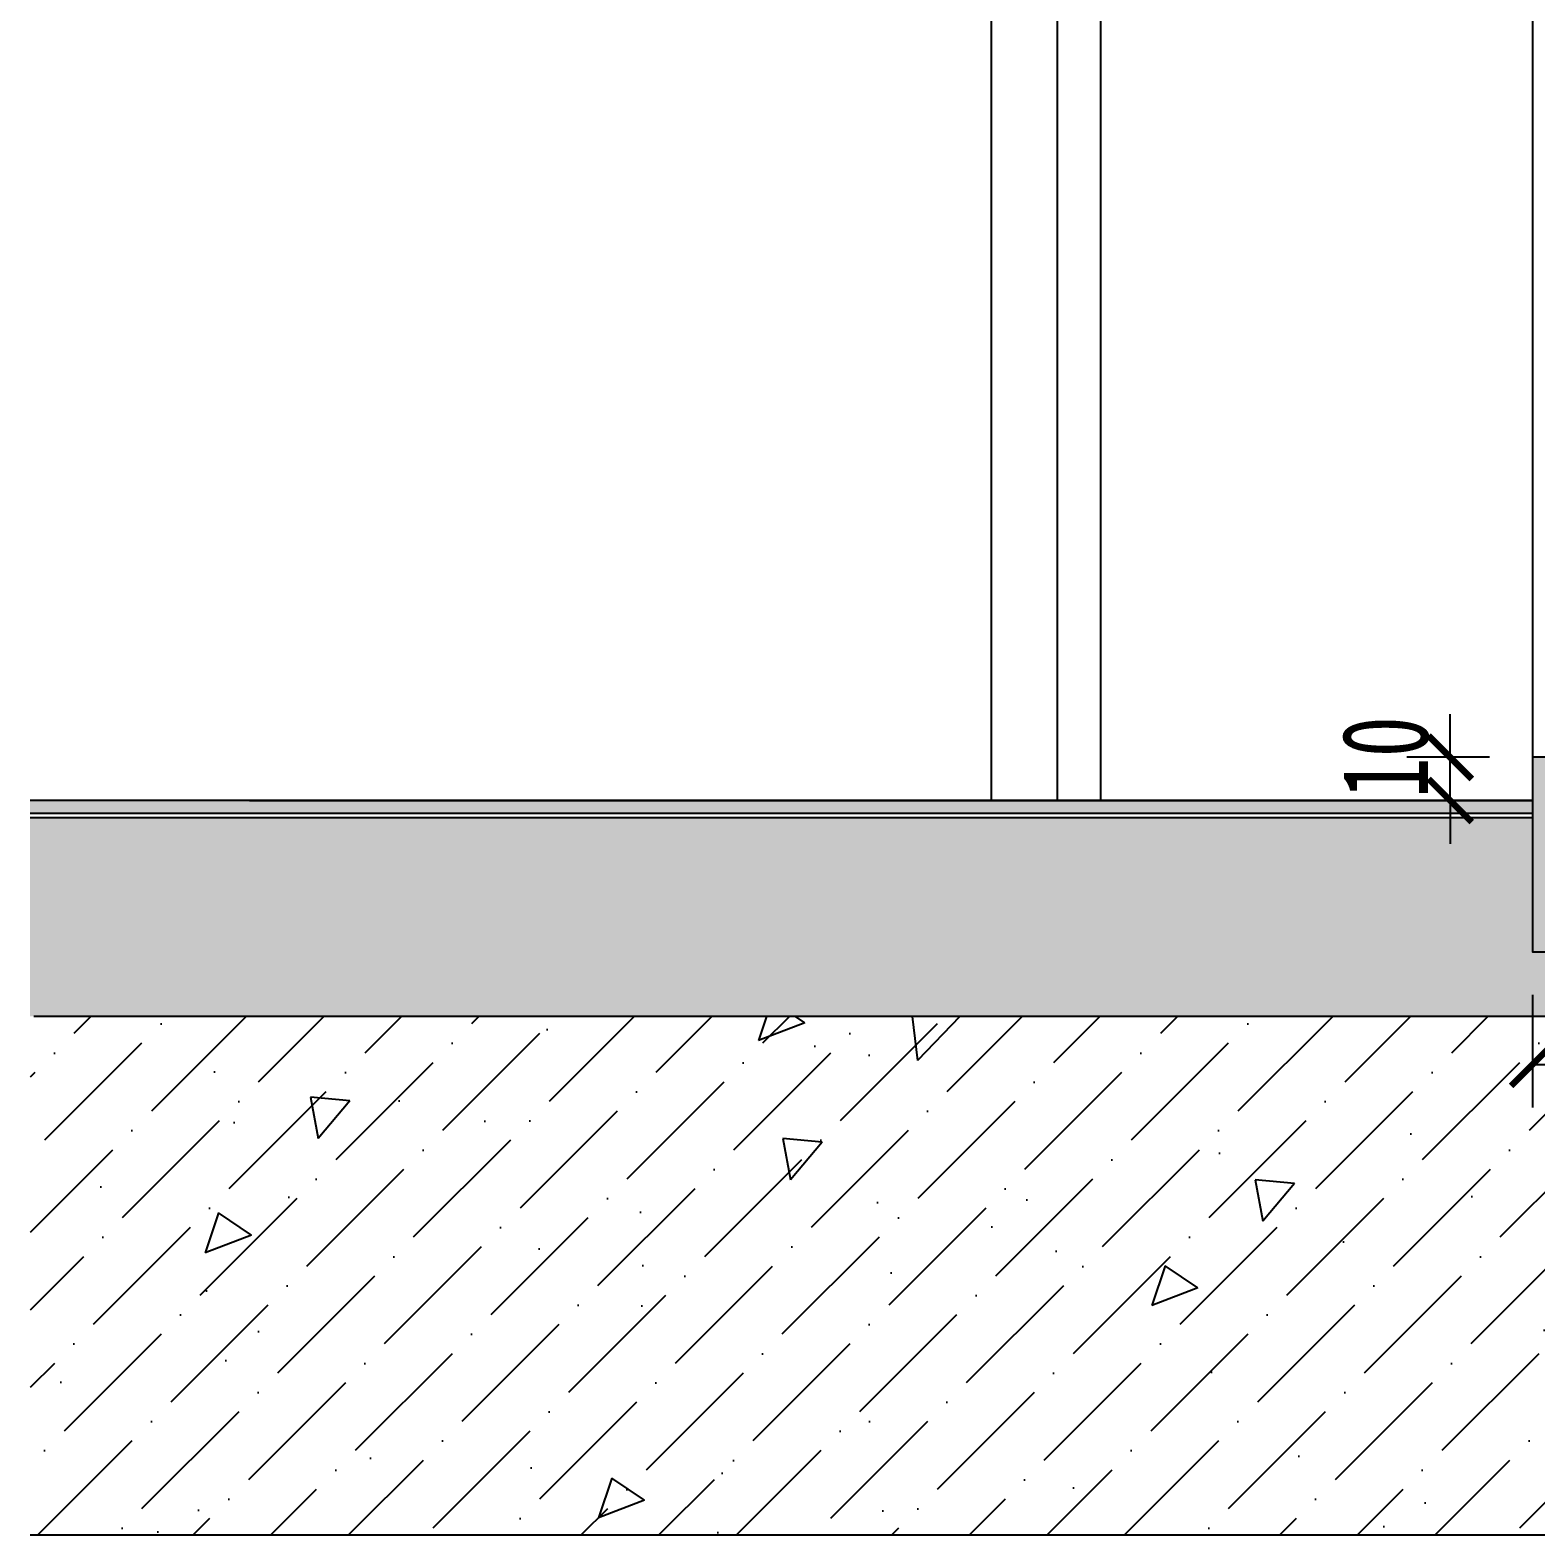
# Model space of a CAD drawing. Header units: millimetres. Extents: x 51249 to 2766742, y -599687 to -1280.
# Drawn here: x 53749.5 to 54097.9, y -121752.1 to -121403.7 of the extents above; entities that cross this region are included whole.
import ezdxf

# ---------------------------------------------------------------- set-up
doc = ezdxf.new("R2010")
doc.units = ezdxf.units.MM
doc.header["$LTSCALE"] = 10
doc.header["$PDMODE"] = 3
for name, color, linetype in [('0-bh(填充)', 251, 'Continuous'), ('D-Detail(节点图层)', 134, 'Continuous'), ('D-节点填充', 250, 'Continuous'), ('D-造型细线', 146, 'Continuous'), ('E-楼板、墙体', 6, 'Continuous'), ('E-立面轮廓线', 4, 'Continuous')]:
    doc.layers.add(name, color=color, linetype=linetype)
doc.styles.add('DIM', font='SimSun.ttf', dxfattribs={"width": 0.7})
doc.dimstyles.new('10', dxfattribs={"dimscale": 10, "dimtxt": 2, "dimasz": 1, "dimexe": 1, "dimexo": 1, "dimgap": 0.5, "dimtad": 1, "dimdec": 0, "dimzin": 0, "dimdsep": 46, "dimtxsty": 'DIM', "dimblk": 'ARCHTICK', "dimcen": 0, "dimclrd": 5, "dimclre": 5, "dimclrt": 35, "dimadec": 0, "dimazin": 0, "dimtfac": 0.5, "dimtdec": 0, "dimtix": 1, "dimtmove": 2, "dimatfit": 2, "dimldrblk": 'A', "dimfxl": 0, "dimtolj": 1, "dimtzin": 0, "dimlwd": -1, "dimlwe": -1, "dimarcsym": 0})

# ---------------------------------------------------------------- blocks, each defined once
blk = doc.blocks.new('_ArchTick')
at = {"color": 0, "linetype": 'ByBlock', "const_width": 0.15}
blk.add_lwpolyline([(-0.5, -0.5), (0.5, 0.5)], dxfattribs=at)
blk = doc.blocks.new('*D1057')
at = {"layer": 'D-Detail(节点图层)', "color": 5, "ltscale": 0.15}
for p, q in [((54078.06722123513, -121572.0587100438, 1.053556912841826e-09), (54078.06722123513, -121562.0587100438, 1.053556912841826e-09)), ((54087.14387887638, -121572.0587100438, 1.053556912841826e-09), (54068.06722123513, -121572.0587100438, 1.053556912841826e-09)), ((54078.06722123513, -121582.0585810624, 1.053556912841826e-09), (54078.06722123513, -121572.0587100438, 1.053556912841826e-09)), ((54087.1438788764, -121582.0585810624, 1.053556912841826e-09), (54068.06722123513, -121582.0585810624, 1.053556912841826e-09)), ((54078.06722123513, -121582.0585810624, 1.053556912841826e-09), (54078.06722123513, -121592.0585810624, 1.053556912841826e-09))]:
    blk.add_line(p, q, dxfattribs=at)
at = {"layer": 'Defpoints', "color": 0, "ltscale": 0.15}
for p in [(54078.06722123513, -121572.0587100438, 1.053556912841826e-09), (54097.14387887638, -121572.0587100438, 9.671386590015352e-08), (54097.1438788764, -121582.0585810624, 1.053556912841826e-09)]:
    blk.add_point(p, dxfattribs=at)
at = {"layer": 'D-Detail(节点图层)', "color": 5, "ltscale": 0.15, "xscale": 10, "yscale": 10, "zscale": 10}
for p, rotation in [((54078.06722123513, -121572.0587100438, 1.053556912841826e-09), 270), ((54078.06722123513, -121582.0585810624, 1.053556912841826e-09), 90)]:
    blk.add_blockref('_ArchTick', p, dxfattribs=dict(at, rotation=rotation))
at = {"layer": 'D-Detail(节点图层)', "color": 35, "ltscale": 0.15, "insert": (54063.06722123516, -121572.0587100438, 1.053556912841826e-09), "char_height": 20, "attachment_point": 5, "rotation": 90, "style": 'DIM'}
blk.add_mtext('\\A1;10', dxfattribs=at)
blk = doc.blocks.new('A')
for p, q in [((-1.435067392276324, 1.147654099946521), (-1.089590771724033, 1.437450103912852)), ((-1.089590771724033, 1.437450103912852), (0, 0)), ((-1.435067392276324, 1.147654099946521), (-0.3688396396728422, 0)), ((-0.3688396396728422, 3.637978807091713e-12), (-2.127066897330224, 0)), ((-1.435067392276324, -1.147654099946521), (-0.3688396396728422, 0)), ((-1.089590771724033, -1.437450103912852), (0, 0)), ((-1.435067392276324, -1.147654099946521), (-1.089590771724033, -1.437450103912852))]:
    blk.add_line(p, q)
for points in [[(-1.435067392276324, 1.147654099946521), (-1.089590771724033, 1.437450103912852), (-0.3688396396728422, 0), (0, 0)], [(-1.435067392276324, -1.147654099946521), (-1.089590771724033, -1.437450103912852), (-0.3688396396728422, 0), (0, 0)]]:
    blk.add_solid(points)
blk = doc.blocks.new('*D1060')
at = {"layer": 'D-Detail(节点图层)', "color": 5, "ltscale": 0.15}
for p, q in [((54097.14387887646, -121627.0587100418, 1.053556912841826e-09), (54097.14387887646, -121653.1443800599, 1.053556912841826e-09)), ((54197.14388318865, -121627.0587100418, 1.053556912841826e-09), (54197.14388318865, -121653.1443800599, 1.053556912841826e-09)), ((54097.14387887646, -121643.1443800599, 1.053556912841826e-09), (54197.14388318865, -121643.1443800599, 1.053556912841826e-09))]:
    blk.add_line(p, q, dxfattribs=at)
at = {"layer": 'Defpoints', "color": 0, "ltscale": 0.15}
for p in [(54097.14387887646, -121617.0587100418, 9.671386590015352e-08), (54197.14388318865, -121617.0587100418, 9.671386590015352e-08), (54197.14388318865, -121643.1443800599, 1.053556912841826e-09)]:
    blk.add_point(p, dxfattribs=at)
at = {"layer": 'D-Detail(节点图层)', "color": 5, "ltscale": 0.15, "xscale": 10, "yscale": 10, "zscale": 10, "rotation": 180}
blk.add_blockref('_ArchTick', (54097.14387887646, -121643.1443800599, 1.053556912841826e-09), dxfattribs=at)
at = {"layer": 'D-Detail(节点图层)', "color": 5, "ltscale": 0.15, "xscale": 10, "yscale": 10, "zscale": 10}
blk.add_blockref('_ArchTick', (54197.14388318865, -121643.1443800599, 1.053556912841826e-09), dxfattribs=at)
at = {"layer": 'D-Detail(节点图层)', "color": 35, "ltscale": 0.15, "insert": (54147.14388103255, -121628.1443800599, 1.053556912841826e-09), "char_height": 20, "attachment_point": 5, "style": 'DIM'}
blk.add_mtext('\\A1;100', dxfattribs=at)

msp = doc.modelspace()

# ---------------------------------------------------------------- hatches: boundary and pattern name
at = {"ltscale": 0.15}
h = msp.add_hatch(dxfattribs=at)
h.set_pattern_fill('AR-SAND', color=251, scale=0.1, style=0)
h.set_pattern_definition([(142.5, (96473.07071827282, 648.4605097174208), (0.1600031295984046, 4.894132373293424), [0, -3.860800000000001, 0, -4.318000000000001, 0, -4.1275]), (172.5, (96473.07071827282, 648.4605097174208), (-4.495232831380027, 7.168251005683543), [0, -2.0828, 0, -3.4798, 0, -1.3335]), (212.5, (96476.19491827283, 648.4605097174208), (-7.90992370241458, 0.01437184678545762), [0, -1.269999999999999, 0, -4.571999999999996, 0, -5.968999999999996]), (222.5, (96476.19491827283, 648.4605097174208), (-7.635564524722972, 2.229293232572163), [0, -0.635, 0, -2.9972, 0, -3.429])])
h.paths.add_polyline_path([(53749.45689569955, -121586.0585810624), (54097.14387887641, -121586.0585810624), (54097.14387887646, -121617.0587100418), (54197.14388582542, -121617.0587100418), (54197.14346265499, -121602.0585810624), (54347.10375391174, -121602.0585810624), (54347.10375391174, -121632.0585810578), (53749.45689569955, -121632.0585810578)])
at = {"layer": '0-bh(填充)'}
h = msp.add_hatch(dxfattribs=at)
h.set_pattern_fill('AR-CONC', color=250, scale=0.1, style=0)
h.set_pattern_definition([(130, (54248.34714798153, -129027.6083475038), (-18.2184668996004, -1.593908553890309), [1.905, -20.955]), (185, (54248.34714798153, -129027.6083475038), (3.524282597566699, 19.105664288218), [1.524, -16.764]), (79.549, (54246.82894798154, -129027.7411725038), (-14.69425016659592, 17.51166878202919), [1.619, -17.809]), (133.8158, (54248.34714798153, -129022.5283475038), (-27.10790408921299, -4.204232793272715), [2.8575, -31.4325]), (83.36440000000003, (54246.08815798153, -129022.8786975038), (-23.74042344662372, 24.74255558900492), [2.428499999999993, -26.71349999999994]), (188.8159999999999, (54248.34714798153, -129022.5283475038), (-23.74046058139339, 24.74251178605977), [2.286, -25.146]), (159, (54245.80714798153, -129023.7983475038), (-15.16148798353833, -10.22655185167625), [1.905, -20.955]), (214, (54245.80714798153, -129023.7983475038), (-6.180202834764708, 18.41879661223193), [1.524, -16.764]), (108.5485999999999, (54244.54369798153, -129024.6505575038), (-21.34164907701245, 8.192285771605745), [1.619, -17.80899999999999]), (142.5, (54248.34714798153, -129027.6083475038), (-0.3088603250591817, 8.455503887315311), [0, -16.5608, 0, -17.018, 0, -16.8275]), (172.5, (54248.34714798153, -129027.6083475038), (-6.681966251030575, 10.01805748181195), [0, -9.7028, 0, -16.1798, 0, -6.413500000000001]), (212.5, (54254.01134798153, -129027.6083475038), (-13.55905951668714, -0.5728743992673458), [0, -6.349999999999996, 0, -19.81199999999998, 0, -26.28899999999998]), (222.5, (54256.55134798154, -129027.6083475038), (-14.81291813860181, 2.542649103333302), [0, -8.255, 0, -13.1572, 0, -18.669])])
h.paths.add_polyline_path([(53750.29590980799, -121632.0585810578), (53749.45689569956, -121586.0585810624), (54097.14387887642, -121586.0585810624), (54097.14387887643, -121598.0587100417), (54097.14387887646, -121617.0587100418), (54197.14388582542, -121617.0587100418), (54197.1438828523, -121602.0585810624), (54347.10375391174, -121602.0585810624), (54197.14346265492, -121598.0587150229), (54347.10375391174, -121602.0585810624), (54347.10375391174, -121632.0585810578), (54085.43189182105, -121632.0585810578), (53973.71989781669, -121632.0585810578)])
at = {"layer": 'D-Detail(节点图层)', "ltscale": 0.15}
h = msp.add_hatch(color=251, dxfattribs=at)
h.paths.add_polyline_path([(54195.64387888827, -121617.0587100418), (54197.1438788882, -121617.0587100418), (54197.1438788882, -121582.0587100418), (54124.52804653477, -121582.0587100438), (54124.52804653477, -121572.0587100438), (54097.14387887638, -121572.0587100438), (54097.14387887646, -121617.0587100418)])
edge = h.paths.add_edge_path(flags=16)
edge.add_line((54098.64387887638, -121573.5587100438), (54098.64387887646, -121615.5587100416))
edge.add_line((54098.64387887646, -121615.5587100416), (54195.64387888806, -121615.5587100397))
edge.add_line((54195.64387888806, -121615.5587100397), (54195.64387888798, -121583.5587100418))
edge.add_line((54195.64387888798, -121583.5587100418), (54123.02804653477, -121583.5587100438))
edge.add_line((54123.02804653477, -121583.5587100438), (54123.02804653477, -121573.5587100438))
edge.add_line((54123.02804653477, -121573.5587100438), (54098.64387887638, -121573.5587100438))
edge.add_line((54098.64387887638, -121573.5587100438), (54098.64387887646, -121615.5587100416))
h.paths.add_polyline_path([(54123.02804653477, -121583.5587100438), (54123.02804653477, -121573.5587100438), (54098.64387887638, -121573.5587100438), (54098.64387887646, -121615.5587100416), (54195.64387888806, -121615.5587100397), (54195.64387888798, -121583.5587100418)], flags=0)
at = {"layer": 'D-节点填充'}
h = msp.add_hatch(dxfattribs=at)
h.set_pattern_fill('ANSI36', color=256, scale=8, style=0)
h.set_pattern_definition([(225, (370591.9520013952, -243866.3055379036), (-6.735192090801869, -24.69570433294017), [31.75, -6.35, 0, -6.35])])
h.paths.add_polyline_path([(53749.45689569955, -121632.0585810578), (53749.45689569955, -121752.0585810585), (54347.1037539376, -121752.0585810578), (54347.10375394192, -121632.0585810578)])
h = msp.add_hatch(dxfattribs=at)
h.set_pattern_fill('AR-CONC', color=256, scale=0.6, style=0)
h.set_pattern_definition([(230, (54108.99444765979, -121451.0534176533), (-109.3108013976024, 9.563451323341852), [11.43, -125.73]), (175, (54108.99444765979, -121451.0534176533), (21.14569558540019, -114.633985729308), [9.144, -100.584]), (280.451, (54099.88524765978, -121450.2564676533), (-88.16550099957554, -105.0700126921751), [9.714, -106.854]), (226.1842, (54108.99444765979, -121481.5334176533), (-162.6474245352779, 25.22539675963629), [17.145, -188.595]), (276.6356, (54095.44050765978, -121479.4313176533), (-142.4425406797423, -148.4553335340295), [14.57099999999994, -160.2809999999991]), (171.184, (54108.99444765979, -121481.5334176533), (-142.4427634883604, -148.4550707163586), [13.716, -150.876]), (201, (54093.75444765974, -121473.9134176533), (-90.96892790122996, 61.3593111100575), [11.43, -125.73]), (146, (54093.75444765974, -121473.9134176533), (-37.08121700858824, -110.5127796733916), [9.144, -100.584]), (251.4514, (54086.17374765981, -121468.8001576533), (-128.0498944620747, -49.15371462963447), [9.713999999999967, -106.8539999999997]), (217.5, (54108.99444765979, -121451.0534176533), (-1.85316195035509, -50.73302332389186), [0, -99.3648, 0, -102.108, 0, -100.965]), (187.5, (54108.99444765979, -121451.0534176533), (-40.09179750618345, -60.10834489087171), [0, -58.21679999999999, 0, -97.0788, 0, -38.481]), (147.5, (54142.97964765978, -121451.0534176533), (-81.35435710012284, 3.437246395604074), [0, -38.09999999999997, 0, -118.8719999999999, 0, -157.7339999999999]), (137.5, (54158.21964765977, -121451.0534176533), (-88.87750883161083, -15.25589461999981), [0, -49.52999999999999, 0, -78.9432, 0, -112.014])])
h.paths.add_polyline_path([(53749.45689569955, -121632.0585810578), (53749.45689569954, -121752.0585810578), (54347.10375391174, -121752.0585810578), (54347.10375391174, -121632.0585810578)])
at = {"layer": 'D-造型细线'}
h = msp.add_hatch(dxfattribs=at)
h.set_pattern_fill('HONEY', color=8, scale=0.5, style=0)
h.set_pattern_definition([(0, (-6505.206871909715, 6654.171644779854), (1.190625, 0.6874075), [0.79375, -1.5875]), (120, (-6505.206871909715, 6654.171644779854), (-1.190624857751951, 0.6874077463808477), [0.7937499999999993, -1.587499999999999]), (59.99999999999999, (-6505.206871909715, 6654.171644779854), (1.422480486734656e-07, 1.374815246380847), [-1.5875, 0.79375])])
h.paths.add_polyline_path([(54097.14387887641, -121585.0585810624), (54097.14387887641, -121582.1417365275), (53749.45689569955, -121582.0585810624), (53749.45689569955, -121585.0585810624)])

# ---------------------------------------------------------------- linework, layer by layer
at = {"color": 2, "elevation": 9.671386590015352e-08}
msp.add_lwpolyline([(54195.64387888827, -121617.0587100418), (54195.64387888827, -121617.0587100418), (54197.1438788882, -121617.0587100418), (54197.1438788882, -121582.0587100418), (54124.52804653477, -121582.0587100438), (54124.52804653477, -121572.0587100438), (54097.14387887638, -121572.0587100438), (54097.14387887646, -121617.0587100418), (54195.64387888827, -121617.0587100418), (54195.6438788882, -121617.0587100418), (54195.64387888827, -121617.0587100418), (54195.64387888827, -121617.0587100418)], dxfattribs=at)
at = {"layer": 'D-Detail(节点图层)', "color": 136, "ltscale": 0.15}
for p, q in [((53971.83750040452, -119444.058710043, 2.107113825683652e-09), (53971.83750040453, -121582.0585810624, 2.107113825683652e-09)), ((54097.14314661882, -119562.0585810626, 1.921665397865793e-09), (54097.14314661882, -121582.0585810624, 1.921665397865793e-09))]:
    msp.add_line(p, q, dxfattribs=at)
at = {"layer": 'D-Detail(节点图层)', "color": 8, "ltscale": 0.15}
for p, q in [((53987.14318740153, -119502.0587100429, 2.107113825683652e-09), (53987.14318740153, -121582.0585810624, 2.107113825683652e-09)), ((53997.14314662663, -119512.0587100429, 1.921665397865793e-09), (53997.14314662664, -121582.0585810624, 1.921665397865793e-09))]:
    msp.add_line(p, q, dxfattribs=at)
at = {"layer": 'D-造型细线'}
for p, q in [((54097.14387887641, -121585.0585810624, 1.053556912841826e-09), (53749.45689569955, -121585.0585810624, 1.053556912841826e-09)), ((54097.14387887641, -121586.0585810624, 1.053556912841826e-09), (53749.45689569955, -121586.0585810624, 1.053556912841826e-09))]:
    msp.add_line(p, q, dxfattribs=at)
at = {"layer": 'E-楼板、墙体'}
for p, q in [((54347.10375391174, -121632.0585810578, 1.053556912841826e-09), (53750.29590980799, -121632.0585810578, 1.053556912841826e-09)), ((53749.45689569955, -121752.0585810578, 1.053556912841826e-09), (54347.10375391174, -121752.0585810578, 1.053556912841826e-09))]:
    msp.add_line(p, q, dxfattribs=at)
at = {"layer": 'E-立面轮廓线'}
for p, q in [((54097.14387887641, -121582.0585810624, 1.053556912841826e-09), (53749.45689569955, -121582.0585810624, 1.053556912841826e-09)), ((53800.22109746844, -121582.0585810624, 1.053556912841826e-09), (54097.14387887641, -121582.0585810624, 1.053556912841826e-09))]:
    msp.add_line(p, q, dxfattribs=at)

# ---------------------------------------------------------------- dimensions: what is measured, and where the dimension line sits
at = {"layer": 'D-Detail(节点图层)', "color": 251, "ltscale": 0.15}
dim = msp.add_linear_dim(base=(54078.06722123513, -121572.0587100438, 1.053556912841826e-09), p1=(54097.1438788764, -121582.0585810624, 1.053556912841826e-09), p2=(54097.14387887638, -121572.0587100438, 9.671386590015352e-08), angle=90, dimstyle='10', dxfattribs=at)
dim.commit()
dim.dimension.update_dxf_attribs({"geometry": '*D1057', "text_midpoint": (54063.06722123516, -121572.0587100438, 1.053556912841826e-09), "dimtype": 160})
dim = msp.add_linear_dim(base=(54197.14388318865, -121643.1443800599, 1.053556912841826e-09), p1=(54097.14387887646, -121617.0587100418, 9.671386590015352e-08), p2=(54197.14388318865, -121617.0587100418, 9.671386590015352e-08), dimstyle='10', dxfattribs=at)
dim.commit()
dim.dimension.update_dxf_attribs({"geometry": '*D1060', "text_midpoint": (54147.14388103255, -121628.1443800599, 1.053556912841826e-09)})

doc.saveas('drawing.dxf')
